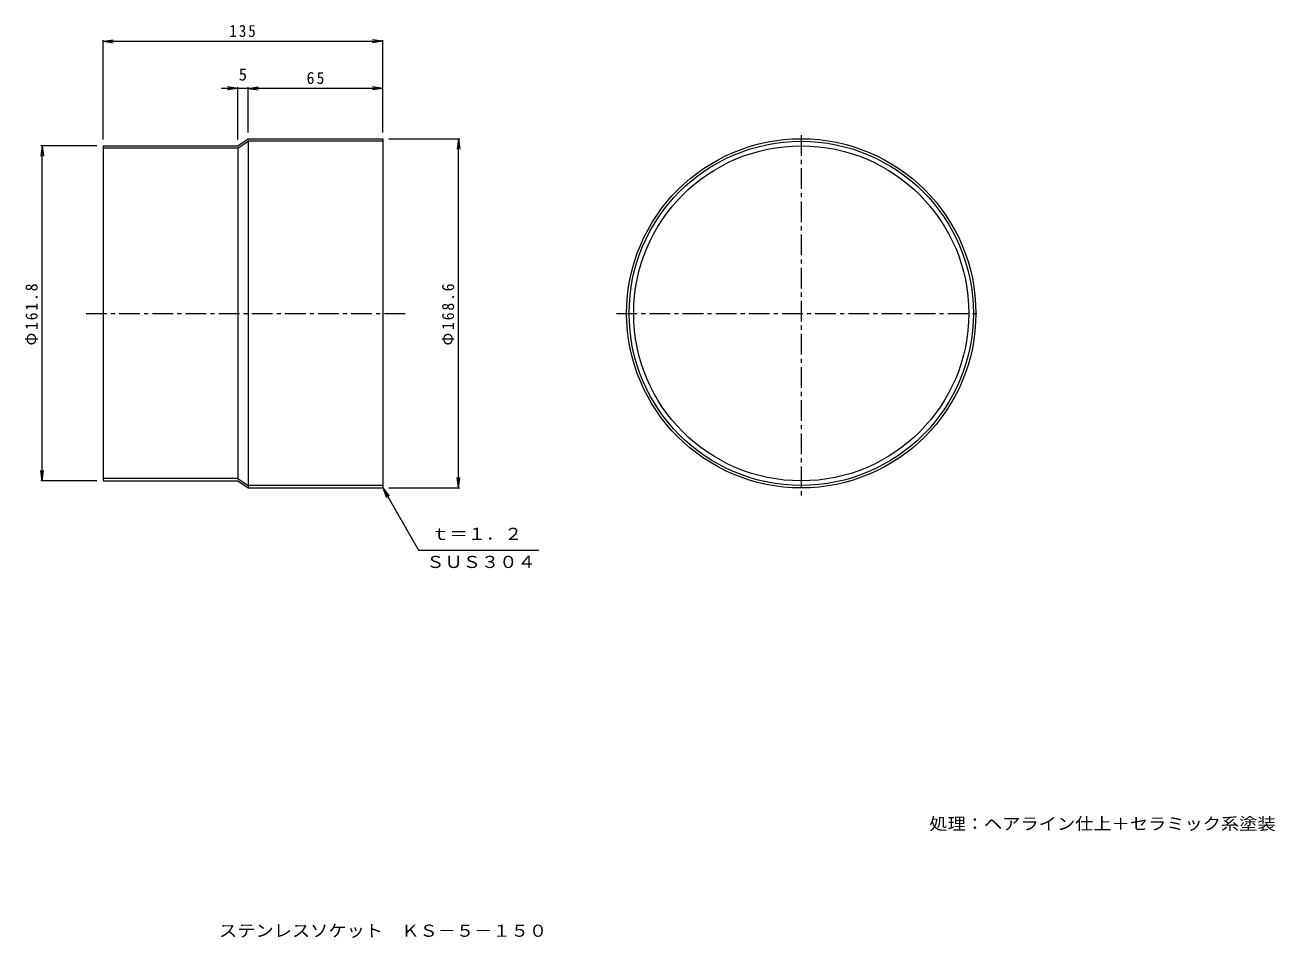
# Model space of a CAD drawing. Units: millimetres, scale not verified. Extents: x -234 to 370, y -269 to 171.
import ezdxf
from ezdxf.enums import TextEntityAlignment as Align

# ---------------------------------------------------------------- set-up
doc = ezdxf.new("R2010")
doc.units = ezdxf.units.MM
doc.header["$LTSCALE"] = 2
doc.linetypes.add('CHAIN1', pattern=[8, 5, -1, 1, -1])
doc.layers.add('0-0', color=3, linetype='Continuous', lineweight=9)
doc.layers.add('0-4', color=7, linetype='Continuous', lineweight=9)
doc.layers.add('F-5', color=2, linetype='Continuous')
doc.styles.add('ＭＳ ゴシック', font='')
doc.styles.get('ＭＳ ゴシック').set_extended_font_data('MS Gothic')

msp = doc.modelspace()

# ---------------------------------------------------------------- linework, layer by layer
at = {"layer": '0-0'}
for p, q in [((-130.972, 111.889), (-125.972, 115.289)), ((-60.972, 116.489), (-60.972, -52.111)), ((-195.972, 113.089), (-195.972, -48.711)), ((-130.972, 111.889), (-195.972, 111.889)), ((-130.972, 111.889), (-130.972, -47.511)), ((-130.972, -47.511), (-195.972, -47.511)), ((-130.972, -47.511), (-125.972, -50.911)), ((-195.972, -48.711), (-130.972, -48.711)), ((-60.972, -50.911), (-125.972, -50.911))]:
    msp.add_line(p, q, dxfattribs=at)
at = {"layer": '0-0', "linetype": 'CHAIN1'}
for p, q in [((141.081, 118.239), (141.081, -56.8)), ((-204.145, 32.189), (-49.841, 32.189)), ((51.823, 32.189), (227.43, 32.189))]:
    msp.add_line(p, q, dxfattribs=at)
at = {"layer": '0-0'}
for points in [[(-195.972, 113.089), (-130.972, 113.089), (-125.972, 116.489), (-60.972, 116.489)], [(-60.972, 115.289), (-125.972, 115.289), (-125.972, -52.111)], [(-130.972, -48.711), (-125.972, -52.111), (-60.972, -52.111)]]:
    msp.add_lwpolyline(points, dxfattribs=at)
for radius in [84.3, 83.1, 80.9]:
    msp.add_circle((141.081, 32.189), radius, dxfattribs=at)
at = {"layer": '0-4'}
for p, q in [((-195.972, 163.541), (-191.015, 164.193)), ((-195.972, 116.089), (-195.972, 164.141)), ((-195.972, 163.541), (-60.972, 163.541)), ((-195.972, 163.541), (-191.015, 162.888)), ((-60.972, 163.541), (-65.929, 164.193)), ((-60.972, 163.541), (-65.929, 162.888)), ((-60.972, 119.489), (-60.972, 164.141)), ((-60.972, 140.838), (-138.794, 140.838)), ((-130.972, 140.838), (-135.929, 141.49)), ((-130.972, 140.838), (-135.929, 140.185)), ((-130.972, 116.089), (-130.972, 141.438)), ((-125.972, 140.838), (-121.015, 141.49)), ((-125.972, 119.489), (-125.972, 141.438)), ((-125.972, 140.838), (-121.015, 140.185)), ((-60.972, 140.838), (-65.929, 141.49)), ((-60.972, 140.838), (-65.929, 140.185)), ((-57.972, 116.489), (-23.724, 116.489)), ((-24.324, 116.489), (-24.977, 111.532)), ((-24.324, -52.111), (-24.324, 116.489)), ((-24.324, 116.489), (-23.672, 111.532)), ((-225.405, 113.089), (-226.058, 108.132)), ((-198.972, 113.089), (-226.005, 113.089)), ((-225.405, -48.711), (-225.405, 113.089)), ((-225.405, 113.089), (-224.753, 108.132)), ((-225.405, -48.711), (-226.058, -43.754)), ((-225.405, -48.711), (-224.753, -43.754)), ((-24.324, -52.111), (-24.977, -47.154)), ((-24.324, -52.111), (-23.672, -47.154)), ((-198.972, -48.711), (-226.005, -48.711)), ((-60.972, -52.111), (-57.928, -56.078)), ((-60.972, -52.111), (-59.058, -56.73)), ((-57.972, -52.111), (-23.724, -52.111))]:
    msp.add_line(p, q, dxfattribs=at)
msp.add_lwpolyline([(-60.972, -52.111), (-43.651, -82.111), (14.396, -82.111)], dxfattribs=at)

# ---------------------------------------------------------------- texts
at = {"layer": '0-4', "color": 2, "style": 'ＭＳ ゴシック'}
msp.add_text('5', height=5.865, dxfattribs=at).set_placement((-130.472, 142.838), align=Align.BOTTOM_LEFT)
at = {"layer": '0-4', "color": 2, "style": 'ＭＳ ゴシック', "width": 1.1}
for s, p in [('ｔ＝１．２', (-37.542, -78.983)), ('ＳＵＳ３０４', (-39.937, -92.548)), ('処理：ヘアライン仕上＋セラミック系塗装', (202.891, -218.967))]:
    msp.add_text(s, height=5.865, dxfattribs=at).set_placement(p, align=Align.BOTTOM_LEFT)
at = {"layer": '0-4', "color": 2, "char_height": 5.865, "attachment_point": 7, "style": 'ＭＳ ゴシック'}
for s, insert in [('\\T1.27;\\W0.9;135', (-134.972, 165.541)), ('\\T1.27;\\W0.95;65', (-97.722, 142.838))]:
    msp.add_mtext(s, dxfattribs=dict(at, insert=insert))
at = {"layer": '0-4', "color": 2, "char_height": 5.865, "attachment_point": 7, "rotation": 90, "style": 'ＭＳ ゴシック'}
for s, insert in [('\\T1.23;\\W0.95;Φ161.8', (-227.405, 16.689)), ('\\T1.23;\\W0.95;Φ168.6', (-26.324, 16.689))]:
    msp.add_mtext(s, dxfattribs=dict(at, insert=insert))
at = {"layer": 'F-5', "style": 'ＭＳ ゴシック', "width": 1.1}
msp.add_text('ステンレスソケット\u3000ＫＳ－５－１５０', height=5.865, dxfattribs=at).set_placement((-140, -270.622), align=Align.BOTTOM_LEFT)

doc.saveas('drawing.dxf')
